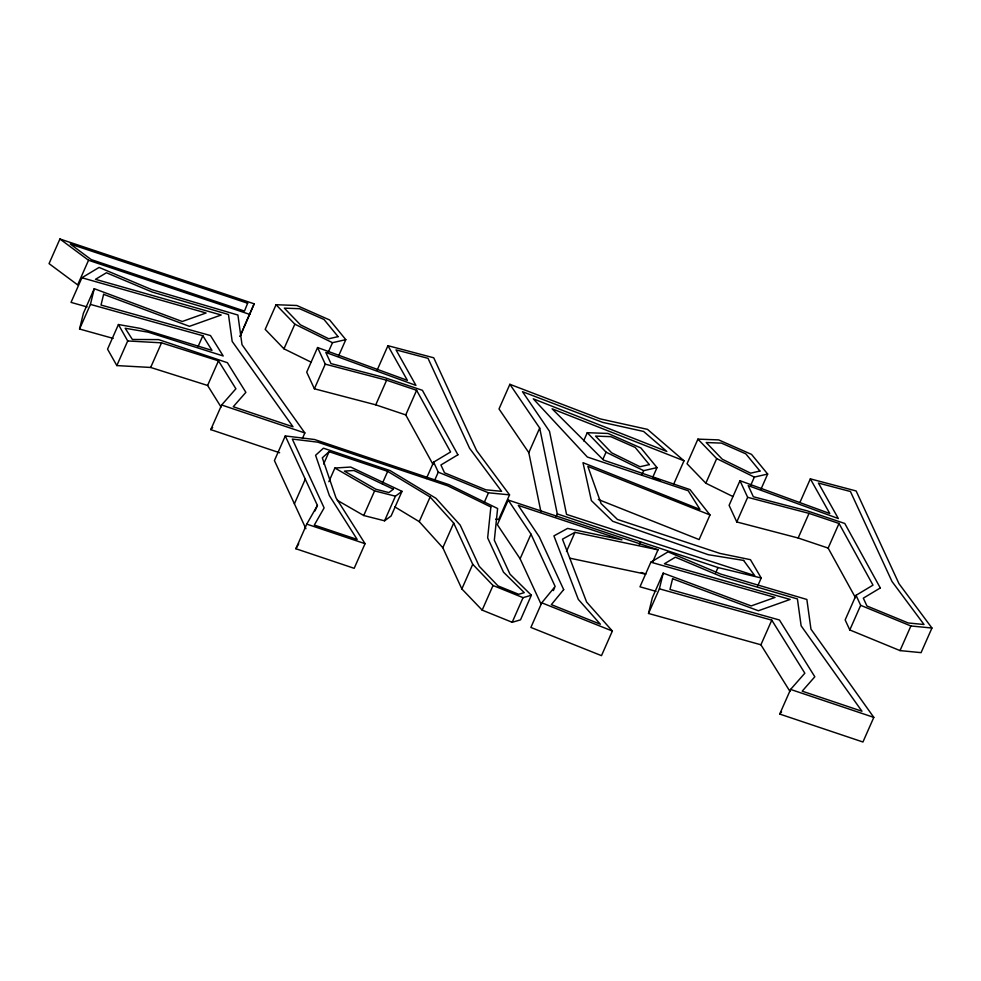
<?xml version="1.0" encoding="UTF-8"?>
<svg xmlns="http://www.w3.org/2000/svg" width="981" height="981" viewBox="0 0 981 981"><rect width="100%" height="100%" fill="white"/><g stroke="black" fill="none" stroke-linecap="round" stroke-linejoin="round"><path stroke-width="1.47" d="M113.134 338.384L79.559 329.027L83.385 313.319L94.25 288.696L182.233 321.498L206.071 313L81.901 277.758L71.024 302.381L87.101 306.943M79.559 329.027L90.436 304.404L94.25 288.696M789.938 691.36L760.913 644.787L648.515 613.456L652.328 597.76L663.205 573.125L751.188 605.927L775.027 597.429L650.844 562.187L639.98 586.81L656.044 591.371M648.515 613.456L659.391 588.833L663.205 573.125M240.063 336.422L243.288 328.463M240.198 336.336L254.165 303.828L59.927 238.996L49.05 263.619L77.658 284.895L88.535 260.259L59.927 238.996M90.436 304.404L202.846 335.735L211.957 350.364L140.246 328.39L118.431 324.527L107.554 349.15L116.825 365.582L150.669 367.458L207.604 385.459L221.056 407.041M116.825 365.582L127.702 340.959L118.431 324.527M150.669 367.458L161.546 342.835L218.481 360.836L235.894 388.77L221.645 404.994L210.768 429.629L279.634 452.756M198.015 346.673L202.846 335.735M207.604 385.459L218.481 360.836M243.889 327.09L254.165 303.828M338.555 356.066L345.803 339.647L329.69 320.002L296.789 305.483L276.066 304.723L265.189 329.358L283.963 348.819L310.854 362.038M283.963 348.819L294.84 324.184L276.066 304.723M377.06 370.328L387.936 345.692L407.385 380.358L317.574 347.532L306.71 372.167L314.386 388.783L375.748 404.834L405.742 414.914L433.062 464.528M394.803 506.87L419.243 521.647L442.823 547.729L461.855 588.931L482.161 610.121L512.192 622.285L520.506 619.857L531.371 595.222L509.997 574.179L494.326 540.249L497.612 508.514L448.93 484.639L314.545 439.513L285.287 435.944L274.422 460.567L305.9 528.698M328.255 352.277L332.485 342.7L345.803 339.647M314.386 388.783L325.263 364.147L317.574 347.532M302.442 438.421L304.858 432.952L242.013 344.711L237.905 315.036L151.822 289.677L99.106 267.421L81.901 277.758M294.398 503.817L305.275 479.194M323.644 464.001L329.089 451.689L387.679 471.358L430.119 497.011L453.7 523.094L472.732 564.296L493.038 585.485L523.057 597.662L531.371 595.222M329.089 451.689L322.308 457.82L335.968 497.784L365.055 543.682L354.178 568.318L295.882 548.735L306.759 524.112L317.415 505.448L285.287 435.944M314.999 510.929L317.415 505.448M328.856 481.708L334.889 468.035L350.671 467.042L402.002 491.346L391.125 515.969L384.564 520.813L363.73 515.515L337.256 500.273M375.748 404.834L386.624 380.211L416.618 390.291L450.586 451.971L433.639 462.137L426.379 478.556M405.742 414.914L416.618 390.291M363.73 515.515L374.607 490.892L395.429 496.19L402.002 491.346M382.234 483.682L387.679 471.358M384.564 520.813L395.429 496.19M434.632 480.359L438.262 472.155L433.639 462.137M419.243 521.647L430.119 497.011M673.739 484.062L684.002 460.8L647.497 429.359L600.225 418.887L509.875 384.307L499.01 408.942L528.808 452.646L540.948 511.861M442.823 547.729L453.7 523.094M484.258 502.382L488.489 492.805L509.544 494.853L498.679 519.476L495.663 519.182M461.855 588.931L472.732 564.296M528.808 452.646L539.685 428.023L509.875 384.307M652.586 562.15L658.018 549.826L508.219 500.052L497.355 524.688L520.114 558.778L541.107 604.222M482.161 610.121L493.038 585.485M520.114 558.778L530.991 534.142L508.219 500.052M583.646 440.898L587.276 432.695L608.012 433.455L640.9 447.961L657.025 467.606L652.794 477.183M556.08 516.619L557.282 513.885L539.685 428.023M512.192 622.285L523.057 597.662M603.033 458.998L606.05 452.155L587.276 432.695M530.991 534.142L555.16 586.479L541.757 602.812L530.88 627.435L601.488 655.651L612.365 631.028L586.601 602.015L562.469 539.17L574.952 532.34L658.018 549.826M566.491 551.494L574.952 532.34M553.358 590.587L554.559 587.84M641.881 474.767L643.695 470.659L657.025 467.606M639.293 544.578L640.507 541.831L717.994 567.533L761.207 578.005L757.577 586.221M761.023 489.09L767.669 474.044L751.544 454.399L718.656 439.893L697.92 439.132L687.043 463.755L705.83 483.216L732.709 496.435M705.83 483.216L716.694 458.593L697.92 439.132M684.002 460.8L552.082 408.783L603.56 460.101L690.023 489.617L709.999 514.951L699.122 539.575L598.287 499.501M800.067 502.125L810.343 478.863L829.791 513.529L739.981 480.702L729.104 505.338L736.78 521.953L798.154 538.005L828.148 548.085L855.469 597.699M750.71 485.313L754.34 477.097L767.669 474.044M736.78 521.953L747.657 497.318L739.981 480.702M715.578 573.002L717.994 567.533M798.154 538.005L809.031 513.382L839.025 523.462L872.992 585.142L856.033 595.308L845.156 619.931L849.791 629.949L900.018 650.599L921.073 652.647L931.95 628.024L898.988 583.695L856.143 490.966L810.343 478.863M760.913 644.787L771.789 620.164L659.391 588.833M828.148 548.085L839.025 523.462M650.844 562.187L668.049 551.862L720.777 574.106L806.86 599.465L810.956 629.14L873.813 717.381L862.937 742.004L779.711 714.058L790.588 689.435L804.837 673.199L771.789 620.164M849.791 629.949L860.668 605.326L856.033 595.308M900.018 650.599L910.895 625.976L931.95 628.024M295.882 548.735L298.727 543.756M210.768 429.629L212.669 427.458M779.711 714.058L781.612 711.887M127.702 340.959L161.546 342.835M570.01 558.214L645.657 574.143M325.263 364.147L386.624 380.211M747.657 497.318L809.031 513.382M387.936 345.692L433.737 357.795L476.582 450.524L509.544 494.853M641.329 572.524L645.694 573.971M88.535 260.259L249.873 314.447M557.282 513.885L640.507 541.831M221.645 404.994L304.858 432.952M306.759 524.112L365.055 543.682M790.588 689.435L873.813 717.381M653.272 477.6L660.36 480.396M709.999 514.951L587.852 466.404L601.071 503.56L617.405 519.415L719.895 553.394L750.453 559.685L761.207 578.005M541.757 602.812L612.365 631.028M860.668 605.326L910.895 625.976M438.262 472.155L488.489 492.805M716.694 458.593L754.34 477.097M606.05 452.155L643.695 470.659M294.84 324.184L332.485 342.7M334.889 468.035L374.607 490.892M490.856 506.981L487.655 537.895L503.498 572.181L524.283 592.647L518.655 594.278L498.017 585.915L479.243 566.319L460.224 525.142L435.969 498.323L390.082 470.586L323.423 448.194L315.588 455.282L329.371 495.577L357.17 539.452L314.312 525.056L324.122 507.9L292.313 439.059L317.734 442.161L447.704 485.816L490.856 506.981M103.618 294.337L101.018 305.054L210.486 335.563L223.202 355.968L148.192 332.179L125.176 328.255L132.41 339.475L158.603 339.598L227.408 362.712L245.875 392.351L233.245 406.735L293.012 426.809L232.19 341.413L228.463 314.509L151.994 291.97L106.439 272.755L95.488 279.327L221.203 315.011L189.443 326.33L103.618 294.337M672.574 578.765L669.974 589.483L779.441 619.992L814.819 676.78L802.188 691.164L861.956 711.237L801.134 625.841L797.418 598.937L720.937 576.411L675.394 557.183L664.431 563.756L790.146 599.44L758.387 610.758L672.574 578.765M247.653 303.227L244.477 311.075L91.196 259.585L70.227 243.999L247.653 303.227M563.683 589.618L551.347 604.639L600.372 624.223L578.3 599.379L553.922 535.884L567.594 528.403L621.929 539.844L518.299 505.411L539.305 536.865L563.683 589.618M393.393 489.212L388.868 492.56L375.858 489.249L344.356 471.113L353.908 470.512L393.393 489.212M457.906 454.792L440.91 464.982L444.54 472.817L485.84 489.801L501.598 491.334L469.592 448.28L428.023 358.335L396.03 349.886L415.932 385.386L325.815 352.437L330.965 363.583L384.662 377.636L422.394 390.303L457.906 454.792M880.3 587.962L863.317 598.152L866.934 605.988L908.247 622.972L924.004 624.505L891.987 581.463L850.429 491.506L818.424 483.057L838.338 518.557L748.209 485.607L753.359 496.754L807.069 510.807L844.788 523.474L880.3 587.962M338.089 336.63L328.758 338.776L300.456 324.846L284.331 308.144L299.597 308.708L324 319.475L338.089 336.63M649.299 464.602L639.98 466.735L611.666 452.817L595.553 436.104L610.807 436.668L635.21 447.434L649.299 464.602M759.944 471.039L750.624 473.173L722.31 459.255L706.197 442.541L721.452 443.105L745.854 453.872L759.944 471.039M743.61 560.421L708.27 554.694L612.696 521.279L591.371 500.58L582.996 462.676L699.968 509.409L688.233 490.758L587.325 457.011L533.272 398.813L666.835 451.468L643.585 431.444L602.739 422.406L522.481 391.689L549.507 431.321L566.54 514.412L754.696 575.602L743.61 560.421"/></g></svg>
